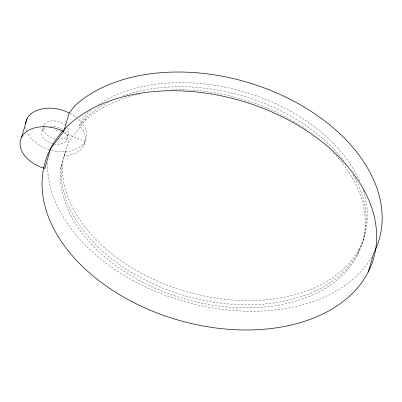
<?xml version="1.0" encoding="UTF-8"?>
<svg xmlns="http://www.w3.org/2000/svg" width="402" height="402" viewBox="0 0 402 402"><rect width="100%" height="100%" fill="white"/><g stroke="black" fill="none" stroke-linecap="round" stroke-linejoin="round"><path stroke-width="0.3" stroke-dasharray="2.01 1.51" d="M333.404 152.805A155.986 103.972 16.4 0 1 257.843 307.54A155.986 103.972 16.4 0 1 60.506 168.745L67.968 142.645L85.289 120.379L86.194 117.319A155.986 103.972 16.4 0 1 108.128 102.384M60.506 168.745L65.491 151.514L64.275 155.654L68.506 155.293A31.21 20.803 16.4 0 0 82.053 128.856L79.536 125.876L80.752 121.736L87.41 113.178A155.986 103.972 16.4 0 1 90.54 110.475M42.331 130.489L43.185 127.59M43.356 127.012L43.868 125.268M66.626 139.921L68.164 134.7M83.762 145.368L84.983 141.228L63.536 132.901M357.529 255.034L359.649 247.833M79.536 125.876L86.194 117.319M49.23 149.489L46.436 148.68A31.21 20.803 16.4 0 1 27.205 132.444M51.466 150.137L54.26 150.951L62.204 151.795L69.727 151.152A31.21 20.803 16.4 0 0 83.269 124.715L78.797 119.419L76.938 118.007M56.014 129.987L60.642 131.781M70.204 113.57L72.767 114.836L76.475 117.655M363.152 190.191A155.986 103.972 16.4 0 1 228.406 299.706A155.986 103.972 16.4 0 1 62.627 161.544M98.384 104.656A155.986 103.972 16.4 0 1 243.833 91.787A155.986 103.972 16.4 0 1 359.649 181.056M371.699 256.984A171.146 114.073 16.4 0 1 183.091 301.198A171.146 114.073 16.4 0 1 47.612 162.217M85.289 120.379A155.986 103.972 16.4 0 1 139.76 93.967M171.689 89.947A155.986 103.972 16.4 0 1 306.54 129.756M352.936 174.433A155.986 103.972 16.4 0 1 241.069 304.716A155.986 103.972 16.4 0 1 61.405 165.684M122.876 96.028A155.986 103.972 16.4 0 1 343.655 160.674M26.949 131.871A31.21 20.803 16.4 0 1 25.658 127.318M67.446 127.776A13.085 8.723 16.4 0 1 58.612 139.132M55.28 138.775A13.085 8.723 16.4 0 1 44.265 124.605A13.085 8.723 16.4 0 1 64.792 124.876M64.868 131.63A13.085 8.723 16.4 0 1 65.948 140.966A13.085 8.723 16.4 0 1 54.858 144.182M52.637 143.745A13.085 8.723 16.4 0 1 42.436 136.313A13.085 8.723 16.4 0 1 45.019 127.705M50.27 126.112A13.085 8.723 16.4 0 1 62.838 129.766"/><path stroke-width="0.6" d="M368.207 272.013A171.146 114.073 16.4 0 0 175.423 90.751A171.146 114.073 16.4 0 0 84.44 268.31A171.146 114.073 16.4 0 0 368.207 272.013L373.714 253.295A171.146 114.073 16.4 0 0 287.681 98.053A171.146 114.073 16.4 0 0 75.023 105.555L69.179 113.062L63.722 131.605L50.562 148.524L44.893 168.353L40.979 167.217A31.21 20.803 16.4 0 1 21.592 137.283L27.05 118.741M69.179 113.062L65.596 111.289A31.21 20.803 16.4 0 0 25.557 123.962M63.722 131.605L60.139 129.831A31.21 20.803 16.4 0 0 21.592 137.283"/></g></svg>
